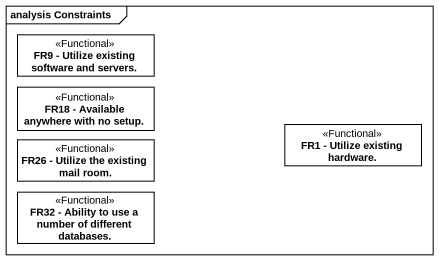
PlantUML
@startuml
mainframe analysis Constraints
hide circle
hide empty members
class "FR9 - Utilize existing software and servers." as FR9_Utilize_existing <<Functional>>
class "FR18 - Available anywhere with no setup." as FR18_Available_anywhere <<Functional>>
class "FR1 - Utilize existing hardware." as FR1_Utilize_existing <<Functional>>
class "FR26 - Utilize the existing mail room." as FR26_Utilize_the_existing <<Functional>>
class "FR32 - Ability to use a number of different databases." as FR32_Ability_to_use_a <<Functional>>
@enduml
